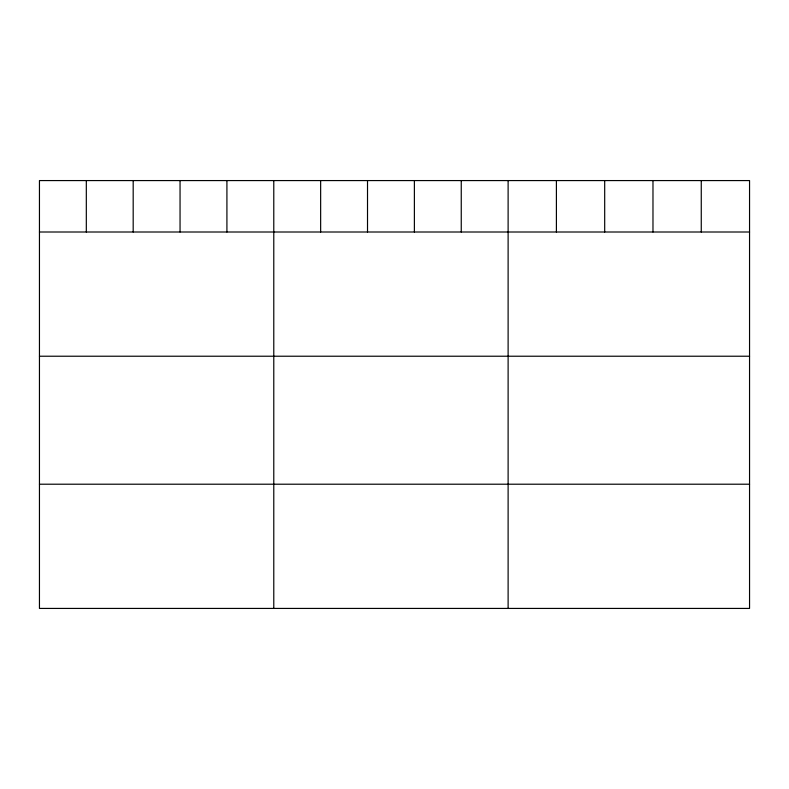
<?xml version="1.0" encoding="UTF-8"?>
<svg xmlns="http://www.w3.org/2000/svg" width="789" height="789" viewBox="0 0 789 789"><rect width="100%" height="100%" fill="white"/><g stroke="black" fill="none" stroke-linecap="round" stroke-linejoin="round"><path stroke-width="1.18" d="M749.55 232.005L749.55 608.427L39.45 608.427L39.45 180.573L749.55 180.573L749.55 232.005L39.45 232.005M39.45 356.224L749.55 356.224M39.45 484.209L749.55 484.209M701.263 180.573L701.263 232.005M652.976 180.573L652.976 232.005M604.69 180.573L604.69 232.005M556.403 180.573L556.403 232.005M508.116 180.573L508.116 608.427M461.249 180.573L461.249 232.005M414.383 180.573L414.383 232.005M367.516 180.573L367.516 232.005M320.65 180.573L320.65 232.005M273.783 180.573L273.783 608.427M226.916 180.573L226.916 232.005M180.05 180.573L180.05 232.005M133.183 180.573L133.183 232.005M86.317 180.573L86.317 232.005"/></g></svg>
